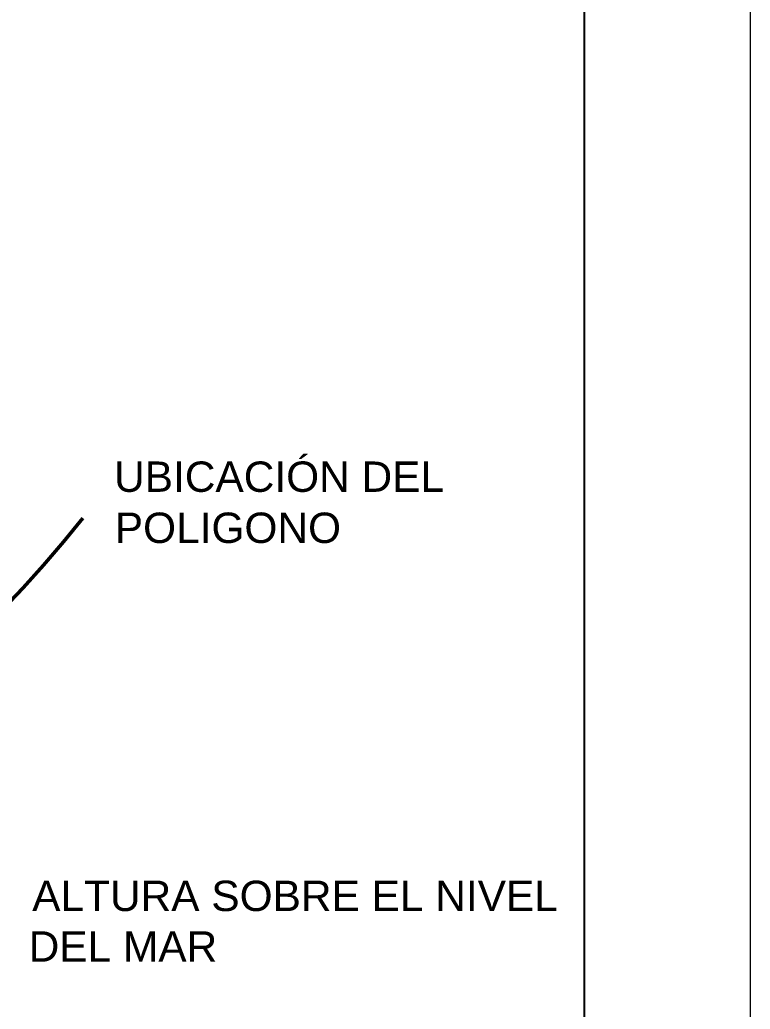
# Model space of a CAD drawing. Header units: millimetres. Extents: x 2424 to 2568, y 1542 to 1762.
# Drawn here: x 2538.78 to 2568.24, y 1622.09 to 1662.02 of the extents above; entities that cross this region are included whole.
import ezdxf

# ---------------------------------------------------------------- set-up
doc = ezdxf.new("R2010")
doc.units = ezdxf.units.MM
for name, color, linetype in [('PDF_0', 7, 'Continuous'), ('PDF_10 Formato', 7, 'Continuous'), ('PDF_Text', 7, 'Continuous')]:
    doc.layers.add(name, color=color, linetype=linetype)
doc.styles.add('PDF ArialMT', font='arial.ttf')

msp = doc.modelspace()

# ---------------------------------------------------------------- linework, layer by layer
at = {"layer": 'PDF_0', "lineweight": 50}
msp.add_arc((2501.698, 1673.414), 50.62, 235.8655, 321.5039, dxfattribs=at)
at = {"layer": 'PDF_10 Formato', "lineweight": 9}
msp.add_lwpolyline([(2424.279, 1542.481), (2424.279, 1762.411), (2568.245, 1762.411), (2568.245, 1542.481)], close=True, dxfattribs=at)
at = {"layer": 'PDF_10 Formato', "lineweight": 25}
msp.add_lwpolyline([(2561.552, 1757.865), (2561.552, 1549.174), (2437.637, 1549.174), (2437.637, 1757.865)], close=True, dxfattribs=at)

# ---------------------------------------------------------------- texts
at = {"layer": 'PDF_Text', "attachment_point": 4, "style": 'PDF ArialMT'}
for s, insert, char_height in [('UBICACIÓN DEL', (2542.58, 1643.57), 1.22525), ('POLIGONO', (2542.608, 1641.508), 1.2252), ('ALTURA SOBRE EL NIVEL', (2539.276, 1626.654), 1.22525), ('DEL MAR', (2539.135, 1624.62), 1.2252)]:
    msp.add_mtext(s, dxfattribs=dict(at, insert=insert, char_height=char_height))

doc.saveas('drawing.dxf')
